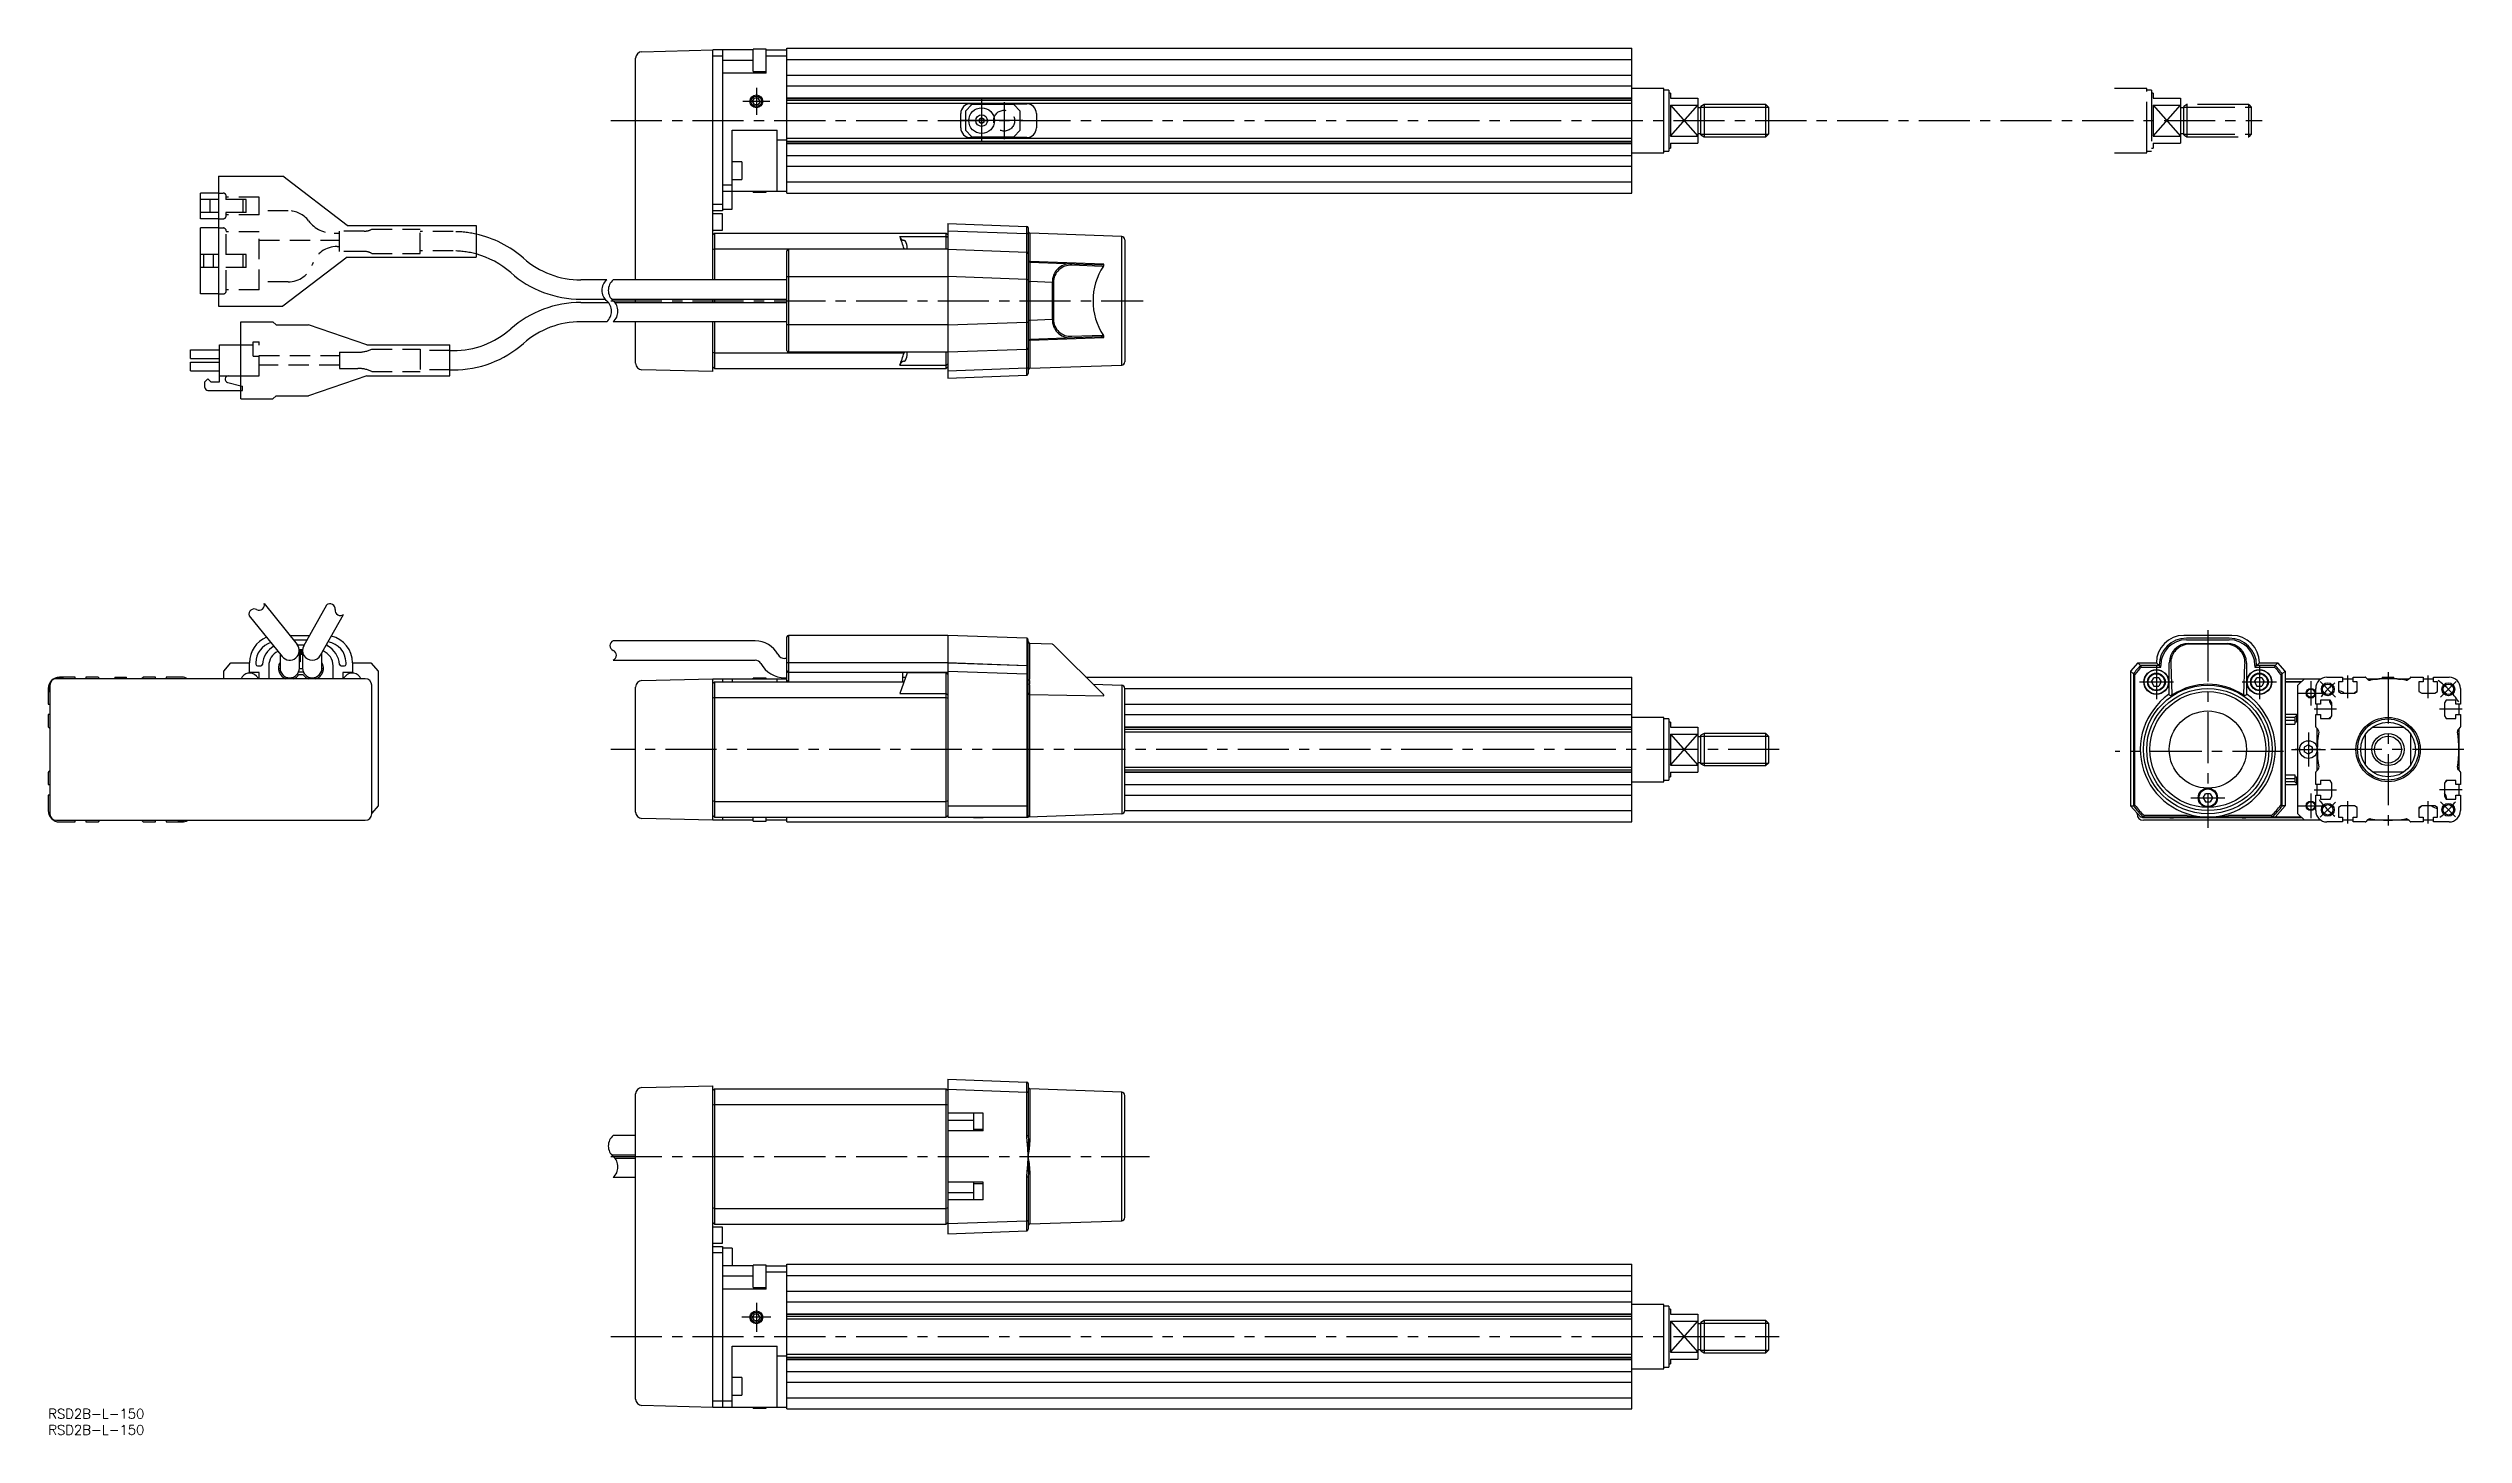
# Model space of a CAD drawing. Extents: x 0 to 750, y -8 to 423.
import ezdxf

# ---------------------------------------------------------------- set-up
doc = ezdxf.new("R2010")
doc.units = 0
doc.header["$LTSCALE"] = 0.5
for name, pattern in [('CENTER', [50.8, 31.75, -6.35, 6.35, -6.35]), ('DASHED', [19.05, 12.7, -6.35]), ('PHANTOM', [63.5, 31.75, -6.35, 6.35, -6.35, 6.35, -6.35])]:
    doc.linetypes.add(name, pattern=pattern)
for name, color, linetype in [('MSM_CENTER', 1, 'CENTER'), ('MSM_CONTINUOUS', 7, 'CONTINUOUS'), ('MSM_DASHED', 4, 'DASHED'), ('MSM_IMAGINARY', 6, 'PHANTOM'), ('MSM_NARROW', 5, 'CONTINUOUS'), ('MSM_PART_NUMBER', 7, 'CONTINUOUS')]:
    doc.layers.add(name, color=color, linetype=linetype)
doc.styles.get("Standard").update_dxf_attribs({"font": 'txt.shx', "height": 3, "bigfont": 'bigfont.shx'})

msp = doc.modelspace()

# ---------------------------------------------------------------- linework, layer by layer
at = {"layer": 'MSM_CENTER'}
for p, q in [((224.19, 406.5), (215.81, 406.5)), ((220, 410.69), (220, 402.31)), ((290, 407.04), (290, 393.96)), ((297, 406.29), (297, 394.71)), ((174.78, 400.5), (687.85, 400.5)), ((296.54, 400.5), (283.46, 400.5)), ((302.79, 400.5), (291.21, 400.5)), ((174.78, 344.5), (340.2, 344.5)), ((671, 242.07), (671, 180.7)), ((649.71, 226), (660.29, 226)), ((655, 231.29), (655, 220.71)), ((681.71, 226), (692.29, 226)), ((687, 231.29), (687, 220.71)), ((703, 226.29), (703, 218.71)), ((710.71, 221.29), (705.89, 226.11)), ((714.5, 221), (714.5, 228)), ((727, 229.01), (727, 180.7)), ((739.5, 221), (739.5, 228)), ((743.32, 221.32), (748.14, 226.14)), ((699.21, 222.5), (706.79, 222.5)), ((702.25, 210.29), (702.25, 199.71)), ((711, 217.5), (704, 217.5)), ((750, 217.5), (743, 217.5)), ((537.85, 205), (174.78, 205)), ((694.49, 204.38), (642.18, 204.38)), ((696.96, 205), (707.54, 205)), ((750.49, 205), (698.18, 205)), ((665.71, 190), (676.29, 190)), ((703, 191.29), (703, 183.71)), ((704, 192.5), (711, 192.5)), ((710.61, 188.61), (705.93, 183.93)), ((714.5, 182), (714.5, 189)), ((739.5, 182), (739.5, 189)), ((750, 192.5), (743, 192.5)), ((747.96, 184.04), (743.28, 188.72)), ((699.21, 187.5), (706.79, 187.5)), ((174.78, 78.5), (342.12, 78.5)), ((220, 33.04), (220, 23.96)), ((224.54, 28.5), (215.46, 28.5)), ((174.78, 22.5), (537.85, 22.5))]:
    msp.add_line(p, q, dxfattribs=at)
for start, end in [(128.49731, 141.77005), (34.14734, 54.05839), (215.95196, 231.25363), (307.38639, 322.17618)]:
    msp.add_arc((727, 205), 26.5, start, end, dxfattribs=at)
at = {"layer": 'MSM_CONTINUOUS'}
for p, q in [((184.45, 421.92), (206.5, 422.5)), ((206.5, 351), (206.5, 422.5)), ((219, 422.5), (206.5, 422.5)), ((209.5, 420.5), (206.5, 420.5)), ((209.5, 422.5), (209.5, 372.5)), ((223, 422.74), (219, 422.74)), ((219, 415.74), (219, 422.74)), ((223, 415.24), (223, 422.74)), ((223, 422.5), (229.5, 422.5)), ((229.5, 420.5), (223, 420.5)), ((229.5, 423), (492, 423)), ((229.5, 378), (229.5, 423)), ((492, 378), (492, 423)), ((182.5, 351), (182.5, 419.92)), ((219, 419.24), (209.5, 419.24)), ((223, 415.24), (209.5, 415.24)), ((219, 415.74), (223, 415.74)), ((229.5, 419.5), (492, 419.5)), ((229.5, 414.65), (492, 414.65)), ((218.85, 406.53), (219.45, 407.51)), ((219.4, 405.51), (218.85, 406.53)), ((219.4, 405.51), (220.55, 405.49)), ((220.6, 407.49), (219.45, 407.51)), ((221.15, 406.47), (220.55, 405.49)), ((221.15, 406.47), (220.6, 407.49)), ((229.5, 411.35), (492, 411.35)), ((229.5, 407.58), (492, 407.58)), ((229.5, 407.44), (492, 407.44)), ((229.5, 406.85), (492, 406.85)), ((229.5, 405.98), (492, 405.98)), ((287, 405.5), (285, 403.5)), ((286.5, 405.75), (304, 405.75)), ((300, 405.5), (287, 405.5)), ((302, 403.5), (300, 405.5)), ((502, 410.5), (492, 410.5)), ((502, 390.5), (502, 410.5)), ((503.5, 410), (502, 410)), ((503.5, 410), (503.5, 391)), ((504, 409), (503.5, 409)), ((504, 409), (504, 407.5)), ((504, 407.5), (512.5, 407.5)), ((504, 405.32), (512.5, 405.32)), ((504, 405.32), (504, 395.68)), ((512.5, 407.5), (512.5, 393.5)), ((514.5, 405.5), (513.5, 404.92)), ((533.69, 405.5), (514.5, 405.5)), ((514.5, 405.5), (514.5, 395.5)), ((533.69, 395.5), (533.69, 405.5)), ((533.69, 405.5), (534.5, 404.69)), ((283.5, 398.25), (283.5, 402.75)), ((285, 403.5), (285, 397.5)), ((290, 401.37), (289.25, 400.93)), ((289.25, 400.93), (289.25, 400.07)), ((289.25, 400.07), (290, 399.63)), ((290.75, 400.93), (290, 401.37)), ((290, 399.63), (290.75, 400.07)), ((290.75, 400.07), (290.75, 400.93)), ((302, 397.5), (302, 403.5)), ((307, 402.75), (307, 398.25)), ((513.5, 404.5), (512.5, 404.5)), ((513.5, 396.08), (513.5, 404.92)), ((534.5, 404.69), (534.5, 396.31)), ((212.5, 397.5), (226.5, 397.5)), ((212.5, 373), (212.5, 397.5)), ((226.5, 378.5), (226.5, 397.5)), ((226.5, 394.5), (229.5, 394.5)), ((229.5, 395.02), (492, 395.02)), ((229.5, 394.15), (492, 394.15)), ((229.5, 393.56), (492, 393.56)), ((229.5, 393.42), (492, 393.42)), ((285, 397.5), (287, 395.5)), ((304, 395.25), (286.5, 395.25)), ((287, 395.5), (300, 395.5)), ((300, 395.5), (302, 397.5)), ((492, 390.5), (502, 390.5)), ((502, 391), (503.5, 391)), ((503.5, 392), (504, 392)), ((504, 395.68), (512.5, 395.68)), ((504, 393.5), (512.5, 393.5)), ((504, 393.5), (504, 392)), ((512.5, 396.5), (513.5, 396.5)), ((513.5, 396.08), (514.5, 395.5)), ((514.5, 395.5), (533.69, 395.5)), ((534.5, 396.31), (533.69, 395.5)), ((52.9, 383.2), (72.9, 383.2)), ((52.9, 383.2), (52.9, 342.8)), ((92.9, 367.95), (72.9, 383.2)), ((215.5, 387.75), (212.5, 387.75)), ((215.5, 387.75), (215.5, 382.25)), ((229.5, 389.65), (492, 389.65)), ((229.5, 386.35), (492, 386.35)), ((52.9, 378), (47.3, 378)), ((47.3, 370), (47.3, 378)), ((52.9, 376), (47.3, 376)), ((50.3, 372), (50.3, 376)), ((209.5, 380.5), (212.5, 380.5)), ((229.5, 378.5), (209.5, 378.5)), ((212.5, 382.25), (215.5, 382.25)), ((219, 378.26), (219, 378.5)), ((219, 378.26), (223, 378.26)), ((223, 378.26), (223, 378.5)), ((229.5, 381.5), (492, 381.5)), ((229.5, 378), (492, 378)), ((52.9, 372), (47.3, 372)), ((52.9, 370), (47.3, 370)), ((92.9, 367.95), (132.9, 367.95)), ((132.9, 367.95), (132.9, 358.05)), ((206.5, 374.5), (209.5, 374.5)), ((209.5, 372.5), (206.5, 372.5)), ((209.5, 371.5), (206.5, 371.5)), ((209.5, 373), (212.5, 373)), ((209.5, 366.5), (209.5, 371.5)), ((279.5, 368.5), (279.5, 320.5)), ((279.5, 368.5), (304.02, 367.64)), ((52.9, 367.15), (47.3, 367.15)), ((47.3, 346.65), (47.3, 367.15)), ((206.5, 366.5), (209.5, 366.5)), ((206.5, 365), (207, 365.5)), ((206.5, 360.49), (207, 360.66)), ((207, 365.5), (207, 351)), ((207, 365.5), (279, 365.5)), ((207, 360.66), (265.88, 360.66)), ((279.5, 360.5), (230, 360.5)), ((230, 360.5), (230, 328.5)), ((264.56, 364.52), (279, 364.52)), ((265.88, 360.66), (265.88, 360.5)), ((279, 360.5), (279, 365.5)), ((279.5, 365), (279, 365.5)), ((279.5, 364.14), (279, 364.52)), ((279.5, 366.25), (304.03, 365.39)), ((279.5, 365), (279.5, 365)), ((279.5, 360.5), (304.02, 359.64)), ((304.02, 321.36), (304.02, 367.64)), ((304.5, 367.14), (304.5, 321.86)), ((304.98, 365.48), (304.98, 323.52)), ((333.53, 364.49), (304.98, 365.48)), ((333.53, 324.51), (333.53, 364.49)), ((334.5, 363.49), (334.5, 325.51)), ((52.9, 358.9), (47.3, 358.9)), ((52.9, 354.9), (47.3, 354.9)), ((48.3, 354.9), (48.3, 358.9)), ((51.3, 354.9), (51.3, 358.9)), ((92.9, 358.05), (72.9, 342.8)), ((92.9, 358.05), (132.9, 358.05)), ((229.5, 329), (229.5, 360)), ((327.96, 355.9), (304.98, 356.69)), ((304.98, 356.48), (327.12, 355.71)), ((327.46, 355.21), (318, 355.54)), ((327.82, 355.26), (327.46, 355.21)), ((52.9, 346.65), (47.3, 346.65)), ((173.5, 351), (165.5, 351)), ((229.5, 351), (175.5, 351)), ((279.5, 352), (229.5, 352)), ((304.02, 351.15), (279.5, 352.01)), ((304.02, 351.15), (304.5, 351.15)), ((304.5, 350.49), (304.98, 350.49)), ((311.97, 350.24), (304.98, 350.49)), ((311.97, 350.24), (312.3, 350.24)), ((311.97, 338.76), (311.97, 350.24)), ((312.3, 350.24), (312.3, 338.76)), ((52.9, 342.8), (72.9, 342.8)), ((59.8, 314), (59.8, 338)), ((59.8, 338), (69.8, 338)), ((70.8, 337), (69.8, 338)), ((165.5, 345), (173, 345)), ((165.5, 344), (174, 344)), ((173.5, 338), (165.5, 338)), ((175, 345), (229.5, 345)), ((229.5, 338), (175.5, 338)), ((176, 344), (229.5, 344)), ((182.5, 344), (182.5, 345)), ((182.5, 325.08), (182.5, 338)), ((206.5, 344), (206.5, 345)), ((206.5, 322.5), (206.5, 338)), ((207, 345), (207, 344)), ((207, 338), (207, 323.5)), ((279.5, 336.99), (304.02, 337.85)), ((304.02, 337.85), (304.5, 337.85)), ((304.5, 338.51), (304.98, 338.51)), ((304.98, 338.51), (311.97, 338.76)), ((311.97, 338.76), (312.3, 338.76)), ((53.17, 319.34), (53.17, 330.86)), ((53.17, 330.86), (59.8, 330.86)), ((70.8, 337), (80.8, 337)), ((98.95, 330.8), (80.8, 337)), ((98.95, 330.8), (124.8, 330.8)), ((124.8, 321.2), (124.8, 330.8)), ((279.5, 337), (229.5, 337)), ((327.12, 333.29), (304.98, 332.52)), ((304.98, 332.31), (327.96, 333.1)), ((318, 333.46), (327.46, 333.79)), ((327.46, 333.79), (327.82, 333.74)), ((44.17, 329.24), (53.17, 329.24)), ((44.17, 326.54), (44.17, 329.24)), ((44.17, 326.54), (53.17, 326.54)), ((44.17, 325.46), (53.17, 325.46)), ((44.17, 322.76), (44.17, 325.46)), ((44.17, 322.76), (53.17, 322.76)), ((124.8, 329), (125.81, 329)), ((124.8, 323), (125.81, 323)), ((206.5, 322.5), (184.45, 323.08)), ((206.5, 328.51), (207, 328.34)), ((207, 323.5), (206.5, 324)), ((207, 328.34), (265.88, 328.34)), ((207, 323.5), (279, 323.5)), ((279.5, 328.5), (230, 328.5)), ((264.56, 324.48), (279, 324.48)), ((265.88, 328.5), (265.88, 328.34)), ((279, 323.5), (279, 328.5)), ((279, 324.48), (279.5, 324.86)), ((279, 323.5), (279.5, 324)), ((304.02, 329.36), (279.5, 328.5)), ((279.5, 322.75), (304.03, 323.61)), ((304.98, 323.52), (333.53, 324.51)), ((49.57, 320.24), (48.67, 319.34)), ((48.67, 317.54), (48.67, 319.34)), ((49.57, 320.24), (50.47, 319.34)), ((49.57, 316.64), (59.8, 316.64)), ((50.47, 319.34), (53.17, 319.34)), ((53.17, 321.14), (59.8, 321.14)), ((55.73, 319.14), (59.8, 318.1)), ((98.95, 321.2), (80.8, 315)), ((98.95, 321.2), (124.8, 321.2)), ((279.5, 320.5), (304.02, 321.36)), ((59.8, 314), (69.8, 314)), ((70.8, 315), (69.8, 314)), ((70.8, 315), (80.8, 315)), ((67.07, 250.39), (77.33, 237.69)), ((79.38, 237.27), (86.49, 249.97)), ((62.4, 246.61), (72.67, 233.91)), ((75.06, 240.5), (81.19, 240.5)), ((84.62, 234.33), (91.73, 247.03)), ((279.5, 240.5), (230, 240.5)), ((230, 240.5), (230, 226)), ((279.5, 240.5), (279.5, 184)), ((304.02, 239.64), (279.5, 240.5)), ((678.5, 240.5), (663.5, 240.5)), ((72, 234.74), (72, 230.3)), ((80.35, 239), (76.27, 239)), ((77.47, 237.5), (79.51, 237.5)), ((79.01, 236), (77.99, 236)), ((78, 230.3), (78, 236)), ((78.25, 236), (78.25, 232.3)), ((78.75, 234.5), (78.25, 234.5)), ((78.75, 234.5), (78.75, 236)), ((79, 236), (79, 230.3)), ((85, 230.3), (85, 235.02)), ((219.63, 238.8), (175.5, 238.8)), ((175.5, 232.8), (219.63, 232.8)), ((229.5, 233.3), (228.87, 233.3)), ((229.5, 226), (229.5, 240)), ((304.02, 239.64), (304.02, 184)), ((304.5, 184.5), (304.5, 239.14)), ((304.98, 227.57), (304.98, 237.98)), ((311.97, 237.74), (304.98, 237.98)), ((327.82, 222.08), (312.3, 237.59)), ((677.65, 239.64), (664.36, 239.64)), ((664.36, 239.14), (677.65, 239.14)), ((665.02, 237.98), (676.99, 237.98)), ((676.68, 237.74), (665.32, 237.74)), ((98.5, 227), (2.5, 227)), ((8.35, 227.5), (3.5, 227.5)), ((8.35, 227), (8.35, 227.5)), ((11.65, 227.5), (11.65, 227)), ((15.42, 227.5), (11.65, 227.5)), ((16, 227), (15.56, 227.44)), ((20.7, 227.1), (19.83, 227)), ((20.7, 227.5), (20.7, 227.1)), ((20.7, 227.5), (24.3, 227.5)), ((20.7, 227.1), (24.3, 227.1)), ((24.3, 227.1), (24.3, 227.5)), ((25.17, 227), (24.3, 227.1)), ((29.44, 227.44), (29, 227)), ((33.35, 227.5), (29.58, 227.5)), ((33.35, 227), (33.35, 227.5)), ((36.65, 227.5), (36.65, 227)), ((41.5, 227.5), (36.65, 227.5)), ((54.5, 229.37), (56.75, 232)), ((54.5, 227), (54.5, 229.37)), ((56.75, 232), (62.5, 232)), ((62.5, 229), (62.5, 232)), ((65.5, 229), (62.5, 229)), ((64.5, 232), (64.5, 231.5)), ((65, 231), (66.02, 231)), ((65.5, 227), (65.5, 229)), ((68.5, 231), (68.5, 227)), ((71.5, 230.2), (72, 230.2)), ((71.68, 229.2), (72.21, 229.2)), ((77.79, 229.2), (79.21, 229.2)), ((77.87, 228.3), (79.13, 228.3)), ((78.25, 232.3), (78, 232.3)), ((78, 230.2), (79, 230.2)), ((84.79, 229.2), (85.32, 229.2)), ((85, 230.2), (85.5, 230.2)), ((88.5, 227), (88.5, 231)), ((90.98, 231), (92, 231)), ((91.5, 229), (91.5, 227)), ((94.5, 229), (91.5, 229)), ((92.5, 231.5), (92.5, 232)), ((94.5, 232), (94.5, 229)), ((94.5, 232), (100.25, 232)), ((100.25, 232), (102.5, 229.37)), ((102.5, 229.37), (102.5, 187.5)), ((184.45, 226.42), (206.5, 227)), ((206.5, 227), (229.5, 227)), ((206.5, 183), (206.5, 227)), ((206.5, 225.5), (207, 226)), ((207, 226), (207, 184)), ((207, 226), (265.88, 226)), ((209.5, 227), (209.5, 226)), ((212.5, 227), (212.5, 226)), ((223, 227.24), (219, 227.24)), ((219, 227), (219, 227.24)), ((223, 227), (223, 227.24)), ((226.5, 226), (226.5, 227)), ((228.87, 227.3), (229.5, 227.3)), ((279.5, 232), (229.5, 232)), ((279.5, 229), (230, 229)), ((266.9, 228.8), (264.56, 222.37)), ((265.5, 226), (265.5, 229)), ((265.5, 227.5), (266.43, 227.5)), ((279, 228.8), (266.9, 228.8)), ((277.6, 229), (277.6, 228.8)), ((279.5, 228.3), (279, 228.8)), ((279, 184), (279, 228.8)), ((279.5, 232.01), (304.02, 231.15)), ((279.5, 232), (304.02, 231.14)), ((279.5, 229.37), (304.03, 228.51)), ((304.02, 231.15), (304.5, 231.15)), ((322.4, 227.5), (492, 227.5)), ((324.6, 225.3), (333.53, 224.99)), ((492, 182.5), (492, 227.5)), ((649.25, 232), (647, 229.37)), ((647, 229.37), (647, 187.5)), ((647, 229.37), (647.86, 228.51)), ((647.86, 228.51), (647.86, 187.5)), ((647.86, 228.51), (648.36, 228.35)), ((648.36, 187.67), (648.36, 228.35)), ((649.25, 232), (655, 232)), ((649.25, 232), (650.1, 231.14)), ((655.86, 231.14), (650.1, 231.14)), ((650.1, 231.14), (650.32, 230.64)), ((650.32, 230.64), (656.36, 230.64)), ((653.52, 226), (654.26, 227.28)), ((653.52, 226), (654.26, 224.72)), ((655.74, 227.28), (654.26, 227.28)), ((655, 232), (656.36, 230.64)), ((655.74, 227.28), (656.48, 226)), ((656.48, 226), (655.74, 224.72)), ((656.36, 230.64), (656.36, 231.14)), ((659.02, 222.48), (659.02, 231.98)), ((659.46, 231.66), (659.79, 222.08)), ((682.21, 222.08), (682.54, 231.66)), ((682.98, 231.99), (682.98, 222.48)), ((685.52, 226), (686.26, 227.28)), ((685.52, 226), (686.26, 224.72)), ((685.64, 230.64), (687, 232)), ((685.64, 231.15), (685.64, 230.64)), ((685.64, 230.64), (691.68, 230.64)), ((686.14, 231.14), (686.14, 231.15)), ((691.9, 231.14), (686.14, 231.14)), ((687.74, 227.28), (686.26, 227.28)), ((687, 232), (692.75, 232)), ((687.74, 227.28), (688.48, 226)), ((688.48, 226), (687.74, 224.72)), ((691.89, 231.14), (691.68, 230.64)), ((692.75, 232), (691.9, 231.14)), ((695, 229.37), (692.75, 232)), ((693.64, 228.35), (694.14, 228.51)), ((693.64, 228.35), (693.64, 187.67)), ((695, 229.37), (694.14, 228.51)), ((694.14, 187.5), (694.14, 228.51)), ((695, 229.37), (695, 187.5)), ((695, 227), (706.2, 227)), ((700.1, 226.1), (695, 226.1)), ((698.96, 226.08), (695, 226.08)), ((695, 226), (700, 226)), ((699, 226.04), (698.96, 226.08)), ((698.96, 226), (698.96, 226.08)), ((701, 227), (699, 225)), ((699, 226.04), (700.04, 226.04)), ((699, 226), (699, 226.04)), ((708, 227.5), (712.85, 227.5)), ((712.85, 226), (711.6, 226)), ((711.6, 226), (711.6, 223)), ((712.85, 227.5), (712.85, 226)), ((712.85, 227), (716.15, 227)), ((716.15, 226), (716.15, 227.5)), ((716.15, 227.5), (719.92, 227.5)), ((717.4, 226), (716.15, 226)), ((717.4, 223), (717.4, 226)), ((720.06, 227.44), (720.65, 226.85)), ((720.5, 227), (724.33, 227)), ((721, 227), (720.76, 226.76)), ((725.2, 227.1), (723, 226.85)), ((723, 226.85), (723.01, 226.77)), ((723, 226.85), (723.72, 226.85)), ((725.2, 227.5), (725.2, 227.1)), ((725.2, 227.5), (728.8, 227.5)), ((725.2, 227.1), (728.8, 227.1)), ((728.8, 227.1), (728.8, 227.5)), ((731, 226.85), (728.8, 227.1)), ((729.67, 227), (733.5, 227)), ((730.28, 226.85), (731, 226.85)), ((730.99, 226.77), (731, 226.85)), ((733.35, 226.85), (733.94, 227.44)), ((734.08, 227.5), (737.85, 227.5)), ((737.85, 226), (736.6, 226)), ((736.6, 226), (736.6, 223)), ((737.85, 227.5), (737.85, 226)), ((737.85, 227), (741.15, 227)), ((741.15, 226), (741.15, 227.5)), ((741.15, 227.5), (746, 227.5)), ((742.4, 226), (741.15, 226)), ((742.4, 223), (742.4, 226)), ((0, 224), (0, 219.15)), ((0, 219.15), (0.5, 219.15)), ((0.5, 225), (0.5, 185)), ((100.5, 185), (100.5, 225)), ((182.5, 185.58), (182.5, 224.42)), ((207, 221.16), (206.5, 220.99)), ((207, 221.16), (279, 221.16)), ((264.56, 222.37), (279, 222.37)), ((279, 222.37), (279.5, 222.04)), ((279, 221.16), (279.5, 220.99)), ((304.98, 184.49), (304.98, 224.43)), ((304.98, 222.08), (327.96, 221.65)), ((333.53, 224.99), (333.53, 185.01)), ((334.5, 224), (492, 224)), ((334.5, 186.01), (334.5, 223.99)), ((334.5, 219.15), (492, 219.15)), ((654.26, 224.72), (655.74, 224.72)), ((658.81, 222.08), (659.6, 221.65)), ((683.19, 222.08), (682.4, 221.65)), ((686.26, 224.72), (687.74, 224.72)), ((699, 185), (699, 225)), ((704.5, 219.15), (704.5, 224)), ((706, 219.15), (704.5, 219.15)), ((705, 215.85), (705, 219.15)), ((709, 220.4), (706, 220.4)), ((706, 220.4), (706, 219.15)), ((709.5, 219.53), (709, 220.4)), ((709.5, 215.47), (709.5, 219.53)), ((711.6, 223), (712.47, 222.5)), ((712.47, 222.5), (716.53, 222.5)), ((717.4, 223.4), (716.5, 222.5)), ((716.53, 222.5), (717.4, 223)), ((736.6, 223), (737.47, 222.5)), ((737.47, 222.5), (741.53, 222.5)), ((741.53, 222.5), (742.4, 223)), ((745, 220.4), (744.5, 219.53)), ((744.5, 219.53), (744.5, 215.47)), ((748, 220.4), (745, 220.4)), ((748, 219.15), (748, 220.4)), ((749.5, 219.15), (748, 219.15)), ((749, 219.15), (749, 215.85)), ((749.5, 224), (749.5, 219.15)), ((0.5, 215.85), (0, 215.85)), ((0, 215.85), (0, 212.08)), ((0.06, 211.94), (0.5, 211.5)), ((334.5, 215.85), (492, 215.85)), ((334.5, 212.08), (492, 212.08)), ((334.5, 211.94), (492, 211.94)), ((334.5, 211.35), (492, 211.35)), ((334.5, 210.48), (492, 210.48)), ((502, 215), (492, 215)), ((502, 195), (502, 215)), ((503.5, 214.5), (502, 214.5)), ((503.5, 214.5), (503.5, 195.5)), ((504, 213.5), (503.5, 213.5)), ((504, 213.5), (504, 212)), ((504, 212), (512.5, 212)), ((512.5, 212), (512.5, 198)), ((695, 216), (698.5, 216)), ((695, 215.05), (698, 215.05)), ((698, 214.05), (695, 214.05)), ((695, 212.85), (698, 212.85)), ((698, 215.05), (698.5, 215.55)), ((698, 215.05), (698, 212.85)), ((698.5, 213.5), (698, 213.5)), ((698.5, 216), (698.5, 213.5)), ((704.5, 212.08), (704.5, 215.85)), ((704.5, 215.85), (706, 215.85)), ((705.15, 211.35), (704.56, 211.94)), ((705, 198.5), (705, 211.5)), ((705.24, 211.24), (705, 211)), ((706, 215.85), (706, 214.6)), ((706, 214.6), (709, 214.6)), ((709.5, 215.5), (708.6, 214.6)), ((709, 214.6), (709.5, 215.47)), ((722.18, 212), (731.82, 212)), ((744.5, 215.47), (745, 214.6)), ((745, 214.6), (748, 214.6)), ((748, 214.6), (748, 215.85)), ((748, 215.85), (749.5, 215.85)), ((749.44, 211.94), (748.85, 211.35)), ((749, 211.5), (749, 198.5)), ((749.5, 215.85), (749.5, 212.08)), ((504, 209.82), (512.5, 209.82)), ((504, 209.82), (504, 200.18)), ((513.5, 209), (512.5, 209)), ((514.5, 210), (513.5, 209.42)), ((513.5, 200.58), (513.5, 209.42)), ((514.5, 210), (514.5, 200)), ((533.69, 210), (514.5, 210)), ((533.69, 200), (533.69, 210)), ((533.69, 210), (534.5, 209.19)), ((534.5, 209.19), (534.5, 200.81)), ((702.25, 206.48), (700.97, 205.74)), ((700.97, 205.74), (700.97, 204.26)), ((702.25, 203.52), (700.97, 204.26)), ((702.25, 206.48), (703.53, 205.74)), ((703.53, 204.26), (702.25, 203.52)), ((703.53, 204.26), (703.53, 205.74)), ((720, 200.18), (720, 209.82)), ((734, 209.82), (734, 200.18)), ((0, 197.92), (0, 194.15)), ((0.5, 198.5), (0.06, 198.06)), ((334.5, 199.52), (492, 199.52)), ((334.5, 198.65), (492, 198.65)), ((334.5, 198.06), (492, 198.06)), ((334.5, 197.92), (492, 197.92)), ((502, 195.5), (503.5, 195.5)), ((503.5, 196.5), (504, 196.5)), ((504, 200.18), (512.5, 200.18)), ((504, 198), (512.5, 198)), ((504, 198), (504, 196.5)), ((512.5, 201), (513.5, 201)), ((513.5, 200.58), (514.5, 200)), ((514.5, 200), (533.69, 200)), ((534.5, 200.81), (533.69, 200)), ((695, 197.15), (698, 197.15)), ((695, 195.95), (698, 195.95)), ((698, 197.15), (698, 194.95)), ((698, 196.5), (698.5, 196.5)), ((698.5, 196.5), (698.5, 194)), ((704.5, 194.15), (704.5, 197.92)), ((704.56, 198.06), (705.15, 198.65)), ((709, 195.4), (706, 195.4)), ((706, 195.4), (706, 194.15)), ((709.5, 194.53), (709, 195.4)), ((731.82, 198), (722.18, 198)), ((745, 195.4), (744.5, 194.53)), ((744.5, 194.5), (745.4, 195.4)), ((748, 195.4), (745, 195.4)), ((748, 194.15), (748, 195.4)), ((748.76, 198.76), (749, 199)), ((748.85, 198.65), (749.44, 198.06)), ((749.5, 197.92), (749.5, 194.15)), ((0, 194.15), (0.5, 194.15)), ((0.5, 190.85), (0, 190.85)), ((0, 190.85), (0, 186)), ((207, 188.84), (206.5, 189.01)), ((207, 188.84), (279, 188.84)), ((279.5, 189.01), (279, 188.84)), ((334.5, 194.15), (492, 194.15)), ((334.5, 190.85), (492, 190.85)), ((492, 195), (502, 195)), ((647.86, 187.5), (648.36, 187.67)), ((669.52, 190), (670.26, 191.28)), ((669.52, 190), (670.26, 188.72)), ((671.74, 191.28), (670.26, 191.28)), ((670.26, 188.72), (671.74, 188.72)), ((671.74, 191.28), (672.48, 190)), ((672.48, 190), (671.74, 188.72)), ((693.64, 187.67), (694.14, 187.5)), ((698, 194.95), (695, 194.95)), ((698.5, 194), (695, 194)), ((698, 194.95), (698.5, 194.45)), ((706, 194.15), (704.5, 194.15)), ((704.5, 186), (704.5, 190.85)), ((704.5, 190.85), (706, 190.85)), ((705, 190.85), (705, 194.15)), ((706, 190.85), (706, 189.6)), ((706, 189.6), (709, 189.6)), ((709, 189.6), (709.5, 190.47)), ((709.5, 190.47), (709.5, 194.53)), ((744.5, 194.53), (744.5, 190.47)), ((744.5, 190.47), (745, 189.6)), ((745, 189.6), (748, 189.6)), ((749.5, 194.15), (748, 194.15)), ((748, 189.6), (748, 190.85)), ((748, 190.85), (749.5, 190.85)), ((749, 194.15), (749, 190.85)), ((749.5, 190.85), (749.5, 186)), ((2.5, 183), (98.5, 183)), ((3.5, 182.5), (8.35, 182.5)), ((8.35, 182.5), (8.35, 183)), ((11.65, 183), (11.65, 182.5)), ((11.65, 182.5), (15.42, 182.5)), ((15.56, 182.56), (16, 183)), ((29, 183), (29.44, 182.56)), ((29.58, 182.5), (33.35, 182.5)), ((33.35, 182.5), (33.35, 183)), ((36.65, 183), (36.65, 182.5)), ((36.65, 182.5), (41.5, 182.5)), ((102.5, 187.5), (100.5, 185.26)), ((206.5, 183), (184.45, 183.58)), ((207, 184), (206.5, 184.5)), ((219, 183), (206.5, 183)), ((207, 184), (279, 184)), ((209.5, 184), (209.5, 183)), ((219, 182.76), (219, 184)), ((219, 182.76), (223, 182.76)), ((223, 182.76), (223, 184)), ((229.5, 183), (223, 183)), ((229.5, 182.5), (229.5, 184)), ((229.5, 182.5), (492, 182.5)), ((279.5, 184.5), (279, 184)), ((279.5, 187.5), (304.02, 187.5)), ((279.5, 184), (304.5, 184)), ((287.5, 183.75), (287.5, 184)), ((290.5, 183.75), (287.5, 183.75)), ((290.5, 183.75), (290.5, 184)), ((333.53, 185.01), (304.5, 184)), ((334.5, 186), (492, 186)), ((647, 187.5), (650.13, 184)), ((647, 187.5), (647.86, 187.5)), ((649, 185), (649, 185.26)), ((700, 184), (650.13, 184)), ((650.9, 183.9), (658.85, 183.9)), ((650.92, 183.92), (658.79, 183.92)), ((651.18, 184.5), (650.98, 184)), ((706.2, 183), (651, 183)), ((664.58, 184.5), (651.18, 184.5)), ((660.65, 183.9), (681.35, 183.9)), ((660.71, 183.92), (681.29, 183.92)), ((690.82, 184.5), (677.42, 184.5)), ((683.15, 183.9), (700.1, 183.9)), ((683.21, 183.92), (698.96, 183.92)), ((690.82, 184.5), (691.02, 184)), ((691.87, 184), (695, 187.5)), ((695, 187.5), (694.14, 187.5)), ((698.96, 183.92), (698.96, 184)), ((698.96, 183.92), (699, 183.96)), ((699, 185), (701, 183)), ((699, 184), (699, 183.96)), ((699, 183.96), (700.04, 183.96)), ((712.85, 182.5), (708, 182.5)), ((712.47, 187.5), (711.6, 187)), ((711.6, 187), (711.6, 184)), ((711.6, 184), (712.85, 184)), ((716.53, 187.5), (712.47, 187.5)), ((712.85, 184), (712.85, 182.5)), ((716.15, 183), (712.85, 183)), ((716.15, 182.5), (716.15, 184)), ((716.15, 184), (717.4, 184)), ((719.92, 182.5), (716.15, 182.5)), ((717.4, 187), (716.53, 187.5)), ((717.4, 184), (717.4, 187)), ((720.65, 183.15), (720.06, 182.56)), ((733.5, 183), (720.5, 183)), ((733, 183), (733.24, 183.24)), ((733.94, 182.56), (733.35, 183.15)), ((737.85, 182.5), (734.08, 182.5)), ((737.47, 187.5), (736.6, 187)), ((736.6, 186.6), (737.5, 187.5)), ((736.6, 187), (736.6, 184)), ((736.6, 184), (737.85, 184)), ((741.53, 187.5), (737.47, 187.5)), ((737.85, 184), (737.85, 182.5)), ((741.15, 183), (737.85, 183)), ((741.15, 182.5), (741.15, 184)), ((741.15, 184), (742.4, 184)), ((746, 182.5), (741.15, 182.5)), ((742.4, 187), (741.53, 187.5)), ((742.4, 184), (742.4, 187)), ((182.5, 3.08), (182.5, 97.92)), ((184.45, 99.92), (206.5, 100.5)), ((206.5, 0.5), (206.5, 100.5)), ((207, 99.5), (206.5, 99)), ((207, 99.5), (207, 57.5)), ((207, 99.5), (279, 99.5)), ((279, 57.5), (279, 99.5)), ((279.5, 99), (279, 99.5)), ((279.5, 102.5), (279.5, 54.5)), ((279.5, 102.5), (304.02, 101.64)), ((279.5, 99.37), (304.02, 98.52)), ((304, 84.92), (304, 101.64)), ((304.01, 101.64), (304.02, 101.64)), ((304.5, 101.14), (304.5, 84.92)), ((304.98, 99.48), (304.98, 82.92)), ((333.53, 98.49), (304.98, 99.48)), ((333.53, 58.51), (333.53, 98.49)), ((207, 94.66), (206.5, 94.49)), ((207, 94.66), (279, 94.66)), ((279.5, 94.49), (279, 94.66)), ((290.5, 92), (279.5, 92)), ((287.5, 92), (287.5, 86.49)), ((290.5, 86.5), (290.5, 92)), ((334.5, 59.51), (334.5, 97.49)), ((182.5, 85), (175.5, 85)), ((279.5, 89.75), (287.5, 89.75)), ((290.5, 86.5), (279.5, 86.5)), ((287.5, 87), (290.5, 87)), ((304.5, 84.92), (304, 84.92)), ((304.14, 82.92), (304, 84.92)), ((304.14, 82.92), (304.57, 82.98)), ((175, 79), (182.5, 79)), ((176, 78), (182.5, 78)), ((304.49, 78.45), (304.49, 78.55)), ((304.49, 78.55), (304.51, 78.55)), ((304.49, 78.45), (304.51, 78.45)), ((304.51, 78.55), (304.51, 78.45)), ((182.5, 72), (175.5, 72)), ((290.5, 70.5), (279.5, 70.5)), ((287.5, 70.5), (287.5, 65)), ((290.5, 70), (287.5, 70)), ((290.5, 65), (290.5, 70.5)), ((304, 72.08), (304.14, 74.08)), ((304.5, 72.08), (304, 72.08)), ((304, 55.36), (304, 72.08)), ((304.14, 74.08), (304.57, 74.02)), ((304.5, 72.08), (304.5, 55.86)), ((304.98, 74.08), (304.98, 57.52)), ((207, 62.34), (206.5, 62.51)), ((207, 62.34), (279, 62.34)), ((279.5, 62.51), (279, 62.34)), ((279.5, 67.25), (287.5, 67.25)), ((290.5, 65), (279.5, 65)), ((206.5, 58), (207, 57.5)), ((209.5, 56.5), (206.5, 56.5)), ((207, 57.5), (279, 57.5)), ((209.5, 51.5), (209.5, 56.5)), ((279.5, 58), (279, 57.5)), ((279.5, 57.63), (304.02, 58.48)), ((279.5, 54.5), (304.02, 55.36)), ((304.98, 57.52), (333.53, 58.51)), ((206.5, 51.5), (209.5, 51.5)), ((206.5, 50.5), (209.5, 50.5)), ((209.5, 48.5), (206.5, 48.5)), ((209.5, 50.5), (209.5, 0.5)), ((212.5, 50), (209.5, 50)), ((212.5, 50), (212.5, 44.5)), ((219, 44.5), (209.5, 44.5)), ((219, 41.24), (209.5, 41.24)), ((223, 44.74), (219, 44.74)), ((219, 37.74), (219, 44.74)), ((219, 37.74), (223, 37.74)), ((223, 37.24), (223, 44.74)), ((223, 44.5), (229.5, 44.5)), ((229.5, 42.5), (223, 42.5)), ((229.5, 45), (492, 45)), ((229.5, 0), (229.5, 45)), ((229.5, 41.5), (492, 41.5)), ((492, 0), (492, 45)), ((223, 37.24), (209.5, 37.24)), ((229.5, 36.65), (492, 36.65)), ((229.5, 33.35), (492, 33.35)), ((502, 32.5), (492, 32.5)), ((502, 12.5), (502, 32.5)), ((503.5, 32), (502, 32)), ((503.5, 32), (503.5, 13)), ((504, 31), (503.5, 31)), ((504, 31), (504, 29.5)), ((218.85, 28.53), (219.45, 29.51)), ((219.4, 27.51), (218.85, 28.53)), ((219.4, 27.51), (220.55, 27.49)), ((220.6, 29.49), (219.45, 29.51)), ((221.15, 28.47), (220.55, 27.49)), ((221.15, 28.47), (220.6, 29.49)), ((229.5, 29.58), (492, 29.58)), ((229.5, 29.44), (492, 29.44)), ((229.5, 28.85), (492, 28.85)), ((229.5, 27.98), (492, 27.98)), ((504, 29.5), (512.5, 29.5)), ((504, 27.32), (512.5, 27.32)), ((504, 27.32), (504, 17.68)), ((512.5, 29.5), (512.5, 15.5)), ((513.5, 26.5), (512.5, 26.5)), ((514.5, 27.5), (513.5, 26.92)), ((513.5, 18.08), (513.5, 26.92)), ((514.5, 27.5), (514.5, 17.5)), ((533.69, 27.5), (514.5, 27.5)), ((533.69, 17.5), (533.69, 27.5)), ((533.69, 27.5), (534.5, 26.69)), ((534.5, 26.69), (534.5, 18.31)), ((212.5, 19.5), (226.5, 19.5)), ((212.5, 0.5), (212.5, 19.5)), ((226.5, 0.5), (226.5, 19.5)), ((226.5, 16.5), (229.5, 16.5)), ((229.5, 17.02), (492, 17.02)), ((229.5, 16.15), (492, 16.15)), ((229.5, 15.56), (492, 15.56)), ((229.5, 15.42), (492, 15.42)), ((504, 17.68), (512.5, 17.68)), ((504, 15.5), (512.5, 15.5)), ((504, 15.5), (504, 14)), ((512.5, 18.5), (513.5, 18.5)), ((513.5, 18.08), (514.5, 17.5)), ((514.5, 17.5), (533.69, 17.5)), ((534.5, 18.31), (533.69, 17.5)), ((215.5, 9.75), (212.5, 9.75)), ((215.5, 9.75), (215.5, 4.25)), ((229.5, 11.65), (492, 11.65)), ((229.5, 8.35), (492, 8.35)), ((492, 12.5), (502, 12.5)), ((502, 13), (503.5, 13)), ((503.5, 14), (504, 14)), ((206.5, 0.5), (184.45, 1.08)), ((206.5, 2.5), (212.5, 2.5)), ((229.5, 0.5), (206.5, 0.5)), ((212.5, 4.25), (215.5, 4.25)), ((219, 0.26), (219, 0.5)), ((219, 0.26), (223, 0.26)), ((223, 0.26), (223, 0.5)), ((229.5, 3.5), (492, 3.5)), ((229.5, 0), (492, 0))]:
    msp.add_line(p, q, dxfattribs=at)
for centre, radius in [((220, 406.5), 1.62), ((290, 400.5), 4), ((290, 400.5), 1.8), ((290, 400.5), 0.75), ((655, 226), 3.85), ((655, 226), 3.75), ((655, 226), 2.75), ((655, 226), 2.55), ((687, 226), 3.85), ((687, 226), 3.75), ((687, 226), 2.75), ((687, 226), 2.55), ((708.26, 223.74), 1.62), ((745.74, 223.74), 1.62), ((671, 205), 19.99), ((671, 205), 18.99), ((671, 205), 18), ((703, 222.5), 1.23), ((671, 205), 12), ((727, 205), 10), ((727, 205), 9.5), ((727, 205), 8.5), ((702.25, 205), 2.75), ((727, 205), 5), ((671, 190), 3), ((671, 190), 2.75), ((703, 187.5), 1.23), ((708.26, 186.26), 1.62), ((745.74, 186.26), 1.62), ((220, 28.5), 1.62)]:
    msp.add_circle(centre, radius, dxfattribs=at)
for centre, radius, start, end in [((184.5, 419.92), 2, 91.5, 180), ((286.5, 402.75), 3, 90, 180), ((304, 402.75), 3, 0, 90), ((286.5, 398.25), 3, 180, 270), ((304, 398.25), 3, 270, 0), ((125.81, 333), 33, 48.59038, 77.60702), ((230, 360), 0.5, 90, 180), ((234.03, 351.88), 33.04, 15.40885, 22.47592), ((267.2, 365.51), 2.82, 200.73072, 223.60346), ((265.77, 364.13), 0.832, 222.09477, 274.3285), ((265.87, 362.82), 0.481, 39.35114, 93.78461), ((264.91, 361.95), 1.77, 18.8255, 41.38717), ((260.94, 360.61), 5.96, 358.95036, 18.74327), ((304, 367.14), 0.5, 0, 88), ((304, 364.24), 1.16, 76.98661, 88.43331), ((304.16, 364.91), 0.464, 49.50835, 78.06598), ((304.38, 365.18), 0.12, 2.78241, 47.50198), ((305, 365.98), 0.5, 180, 268), ((333.5, 363.49), 1, 0, 88), ((125.81, 333), 27, 48.59038, 74.79294), ((165.5, 378), 33, 228.59038, 270), ((165.5, 378), 27, 228.59038, 270), ((304, 359.14), 0.5, 0, 88), ((305, 356.98), 0.5, 180, 268), ((304.73, 357), 0.228, 183.89137, 239.19048), ((304.98, 357.36), 0.664, 236.48055, 270.48542), ((317.59, 350.42), 5.62, 89.22517, 181.79089), ((317.67, 350.18), 5.37, 86.50059, 179.35471), ((344.19, 344.5), 19.59, 146.68223, 213.31777), ((327.23, 357.21), 1.5, 265.99759, 299.24488), ((327.07, 355.77), 0.904, 325.77908, 8.1846), ((165.5, 311), 33, 90, 131.40962), ((165.5, 311), 27, 90, 131.40962), ((317.59, 338.58), 5.62, 178.20911, 270.77483), ((317.67, 338.82), 5.37, 180.64529, 273.49941), ((125.81, 356), 27, 270, 311.40962), ((125.81, 356), 33, 270, 311.40962), ((305, 332.02), 0.5, 92, 180), ((304.73, 332), 0.228, 120.80952, 176.10863), ((304.98, 331.64), 0.664, 89.51458, 123.51945), ((327.23, 331.79), 1.5, 60.75512, 94.00241), ((327.07, 333.23), 0.904, 351.8154, 34.22092), ((184.5, 325.08), 2, 180, 268.5), ((230, 329), 0.5, 180, 270), ((234.03, 337.12), 33.04, 337.52408, 344.59115), ((267.2, 323.49), 2.82, 136.39654, 159.26928), ((265.77, 324.87), 0.832, 85.6715, 137.90523), ((265.87, 326.18), 0.481, 266.21539, 320.64886), ((264.91, 327.05), 1.77, 318.61283, 341.1745), ((260.94, 328.39), 5.96, 341.25673, 1.04964), ((304, 329.86), 0.5, 272, 0), ((304, 324.76), 1.16, 271.59364, 283.01339), ((304.16, 324.09), 0.464, 281.93402, 310.49165), ((304.38, 323.82), 0.12, 312.49802, 357.21759), ((305, 323.02), 0.5, 92, 180), ((333.5, 325.51), 1, 272, 0), ((49.57, 317.54), 0.9, 180.00004, 270.00002), ((55.98, 320.13), 1.01, 90, 255.61858), ((304, 321.86), 0.5, 271.99999, 0), ((86, 232), 8.5, 0, 76.78772), ((230, 240), 0.5, 90, 180), ((663.5, 232), 8.5, 90, 180), ((678.5, 232), 8.5, 0, 90), ((71, 232), 8.5, 111.84547, 180), ((71, 232), 6.5, 106.33125, 180), ((73.5, 231), 7, 119.21019, 176.17745), ((73.5, 231), 5, 115.25081, 180), ((75, 235.8), 3, 218.94729, 38.94727), ((82, 235.8), 3, 150.76306, 330.76306), ((83.5, 231), 5, 0, 68.27123), ((87, 237.63), 0.5, 171.49079, 242.18186), ((83.5, 231), 7, 3.82255, 62.18186), ((86, 232), 6.5, 0, 81.92406), ((219.63, 230.8), 8, 28.43689, 90), ((219.63, 230.8), 2, 28.43689, 90), ((228.87, 235.8), 2.5, 208.43689, 270), ((304, 239.14), 0.5, 0, 88), ((305, 238.48), 0.5, 180, 268), ((311.95, 237.24), 0.5, 44.99999, 88), ((664.36, 231.14), 8.5, 90, 180), ((664.36, 231.14), 8, 90, 180), ((665.02, 231.98), 6, 90, 180), ((665.32, 231.87), 5.87, 90, 182.00003), ((676.68, 231.87), 5.87, 357.99999, 90), ((676.98, 231.98), 6, 360, 90), ((677.64, 231.14), 8.5, 0, 90), ((677.64, 231.14), 8, 0, 90), ((3.5, 224), 3.5, 90, 180), ((2.5, 225), 2, 90, 180), ((3.76, 223.74), 3.5, 68.73387, 111.26682), ((15.42, 227.3), 0.2, 45, 90), ((29.58, 227.3), 0.2, 90, 135), ((41.5, 224), 3.5, 58.99728, 90), ((62.5, 226), 2.8, 39.86834, 159.07517), ((65, 231.5), 0.5, 180, 270), ((68.49, 231), 5, 219.86834, 233.1301), ((66.02, 231.5), 0.5, 270, 356.17745), ((75, 230.3), 3.5, 148.99728, 250.53705), ((75, 230.3), 3, 180, 0), ((75, 230.3), 3.5, 289.46295, 325.15009), ((82, 230.3), 3, 180, 0), ((82, 230.3), 3.5, 214.84991, 250.53705), ((82, 230.3), 3.5, 289.46295, 31.0027), ((90.98, 231.5), 0.5, 183.82255, 270), ((88.51, 231), 5, 306.8699, 320.13166), ((92, 231.5), 0.5, 270, 0), ((94.5, 226), 2.8, 20.92483, 140.13166), ((98.5, 225), 2, 0, 90), ((184.5, 224.42), 2, 91.5, 180), ((228.87, 235.8), 8.5, 208.43689, 270), ((230, 229.5), 0.5, 180, 270), ((230, 226.5), 0.5, 180, 270), ((304, 230.64), 0.5, 0, 88), ((303.99, 227.01), 1.5, 80.25565, 88.59158), ((304.16, 227.92), 0.575, 59.20836, 80.96986), ((304.4, 228.33), 0.0983, 7.28365, 60.49699), ((309.34, 225.93), 4.48, 173.17592, 186.82408), ((289.13, 228.34), 15.87, 353.18767, 357.19792), ((296.76, 224.12), 8.23, 2.17762, 8.89892), ((671.13, 210.89), 29.2, 136.07293, 142.86711), ((670.98, 211.02), 28.5, 136.47511, 142.55438), ((671, 205.71), 19.59, 56.68226, 123.31775), ((671.02, 211.02), 28.5, 37.44562, 43.52489), ((670.87, 210.89), 29.2, 37.13289, 43.92707), ((708, 224), 3.5, 90, 180), ((719.92, 227.3), 0.2, 45, 90), ((721.36, 227.56), 1, 225, 279.0152), ((727, 192), 35, 80.9848, 99.0152), ((732.64, 227.56), 1, 260.9848, 315), ((734.08, 227.3), 0.2, 90, 135), ((746, 224), 3.5, 0, 90), ((3.76, 223.74), 3.5, 158.7326, 201.26613), ((304.95, 222.53), 0.457, 186.20907, 273.54424), ((327.06, 221.43), 0.998, 27.02217, 40.50964), ((327.65, 221.75), 0.332, 343.91955, 24.51678), ((333.5, 223.99), 1, 0, 88), ((671, 205), 20.98, 125.52419, 54.47547), ((658.52, 222.48), 0.5, 305.56254, 359.96336), ((689.61, 177.32), 53.54, 123.27762, 124.09679), ((659.31, 222.04), 0.487, 307.57593, 4.9513), ((652.39, 177.32), 53.54, 55.90321, 56.72238), ((682.69, 222.04), 0.487, 175.0487, 232.42407), ((683.48, 222.48), 0.5, 180.03724, 234.43687), ((711.5, 220.5), 2.75, 182.08394, 223.34176), ((711.5, 220.5), 2.75, 46.65824, 87.91606), ((0.2, 212.08), 0.2, 180, 225), ((704.7, 212.08), 0.2, 180, 225), ((740, 205), 35, 170.9848, 189.0152), ((704.44, 210.64), 1, 350.9848, 45), ((749.56, 210.64), 1, 135, 189.0152), ((714, 205), 35, 350.9848, 9.0152), ((749.3, 212.08), 0.2, 315, 0), ((0.2, 197.92), 0.2, 135, 180), ((704.7, 197.92), 0.2, 135, 180), ((704.44, 199.36), 1, 315, 9.0152), ((749.56, 199.36), 1, 170.9848, 225), ((749.3, 197.92), 0.2, 0, 45), ((304.41, 187.68), 0.0933, 301.80938, 353.68348), ((670.98, 205), 28.5, 217.44588, 225.99606), ((671.02, 205), 28.5, 314.00394, 322.55412), ((742.5, 189.5), 2.75, 2.08394, 43.34176), ((3.5, 186), 3.5, 180, 270), ((2.5, 185), 2, 180, 270), ((15.42, 182.7), 0.2, 270, 315), ((29.58, 182.7), 0.2, 225, 270), ((41.24, 186.26), 3.5, 248.73387, 291.26613), ((41.5, 186), 3.5, 270, 301.00272), ((98.5, 185), 2, 270, 0), ((184.5, 185.58), 2, 180, 268.5), ((304, 184.5), 0.5, 270, 0), ((304.05, 188.37), 0.871, 267.80234, 297.7446), ((304.14, 184.5), 0.495, 270.08494, 330.30331), ((305, 184.51), 0.5, 180, 210.76323), ((304.32, 184.87), 0.89, 282.25281, 306.24529), ((304.51, 184.07), 0.0734, 270.16827, 354.7282), ((305, 183.99), 0.502, 91.72946, 148.37096), ((303.9, 184.12), 0.685, 355.28792, 10.66583), ((304.5, 184.49), 0.484, 315.58038, 359.73421), ((333.5, 186.01), 1, 272, 0), ((671, 205.02), 29.03, 217.10854, 226.38683), ((651, 185), 2, 180, 270), ((650.9, 184.9), 1, 244.15809, 270), ((650.92, 184.92), 1, 247.25774, 270), ((659.75, 186.5), 2.75, 245.38001, 294.61999), ((671, 225.51), 41.51, 261.09839, 278.90161), ((682.25, 186.5), 2.75, 245.38001, 294.61999), ((671, 205.02), 29.03, 313.61317, 322.89146), ((708, 186), 3.5, 180, 270), ((719.92, 182.7), 0.2, 270, 315), ((721.36, 182.44), 1, 80.9848, 135), ((727, 218), 35, 260.9848, 279.0152), ((732.64, 182.44), 1, 45, 99.0152), ((734.08, 182.7), 0.2, 225, 270), ((742.5, 189.5), 2.75, 226.65824, 267.91606), ((746, 186), 3.5, 270, 0), ((184.5, 97.92), 2, 91.5, 180), ((304, 101.14), 0.5, 0, 88.00001), ((304.04, 97.71), 0.808, 61.40797, 91.37746), ((304.37, 98.3), 0.135, 6.82763, 61.15357), ((305, 99.98), 0.5, 180, 268), ((333.5, 97.49), 1, 0, 88), ((214.89, 73.6), 89.74, 3.16015, 5.9631), ((335.93, 85.08), 31.43, 180.29049, 183.84549), ((259.34, 81.4), 45.26, 356.37938, 1.98838), ((277.06, 83.74), 27.94, 349.28353, 358.32227), ((304.95, 84.34), 1.42, 254.48476, 271.2907), ((214.89, 83.4), 89.74, 354.0369, 356.83985), ((259.34, 75.6), 45.26, 358.01162, 3.62062), ((277.06, 73.26), 27.94, 1.67773, 10.71647), ((335.93, 71.92), 31.43, 176.15451, 179.70951), ((304.95, 72.66), 1.42, 88.7093, 105.51524), ((304.04, 59.29), 0.808, 268.61806, 298.59203), ((304, 55.86), 0.5, 271.99999, 0), ((304.37, 58.7), 0.135, 298.84643, 353.17237), ((305, 57.02), 0.5, 92, 180), ((333.5, 59.51), 1, 272, 0), ((184.5, 3.08), 2, 180, 268.5)]:
    msp.add_arc(centre, radius, start, end, dxfattribs=at)
at = {"layer": 'MSM_DASHED'}
for p, q in [((52.9, 378), (54.3, 378)), ((61.5, 376), (52.9, 376)), ((55.3, 376), (55.3, 377)), ((65.5, 376.75), (55.3, 376.75)), ((60.5, 372), (60.5, 376)), ((61.5, 372), (61.5, 376)), ((65.5, 371.25), (65.5, 376.75)), ((61.5, 372), (52.9, 372)), ((52.9, 370), (54.3, 370)), ((55.3, 371), (55.3, 372)), ((65.5, 371.25), (55.3, 371.25)), ((74.53, 372.5), (65.5, 372.5)), ((52.9, 367.15), (54.3, 367.15)), ((55.3, 358.9), (55.3, 366.15)), ((65.5, 365.9), (55.3, 365.9)), ((65.5, 347.9), (65.5, 365.9)), ((65.5, 363.4), (90.5, 363.4)), ((90.5, 365.4), (88.85, 365.4)), ((89.73, 361.4), (90.5, 361.4)), ((98.13, 366.15), (90.5, 366.15)), ((90.5, 359.85), (90.5, 366.15)), ((100.5, 366.75), (115.5, 366.75)), ((115.5, 359.25), (115.5, 366.75)), ((125.81, 366), (115.5, 366)), ((61.5, 358.9), (52.9, 358.9)), ((61.5, 354.9), (52.9, 354.9)), ((55.3, 347.65), (55.3, 354.9)), ((60.5, 354.9), (60.5, 358.9)), ((61.5, 354.9), (61.5, 358.9)), ((98.13, 359.85), (90.5, 359.85)), ((100.5, 359.25), (115.5, 359.25)), ((125.81, 360), (115.5, 360)), ((52.9, 346.65), (54.3, 346.65)), ((65.5, 347.9), (55.3, 347.9)), ((74.53, 350.4), (65.5, 350.4)), ((59.8, 330.86), (63.7, 330.86)), ((63.7, 331.76), (65.5, 331.76)), ((63.7, 327.26), (63.7, 331.76)), ((65.5, 321.14), (65.5, 331.76)), ((63.7, 327.26), (65.5, 327.26)), ((65.5, 327.5), (90.5, 327.5)), ((90.5, 324.5), (65.5, 324.5)), ((90.5, 328.5), (96.14, 328.5)), ((90.5, 328.5), (90.5, 323.5)), ((90.5, 323.5), (96.14, 323.5)), ((100.5, 329.5), (115.5, 329.5)), ((115.5, 329.5), (115.5, 322.5)), ((124.8, 329), (115.5, 329)), ((124.8, 323), (115.5, 323)), ((59.8, 321.14), (65.5, 321.14)), ((59.8, 318.1), (60.37, 317.96)), ((59.8, 316.64), (60.37, 316.64)), ((60.37, 316.64), (60.37, 317.96)), ((100.5, 322.5), (115.5, 322.5))]:
    msp.add_line(p, q, dxfattribs=at)
msp.add_circle((297, 400.5), 3.25, dxfattribs=at)
for centre, radius, start, end in [((54.3, 377), 1, 359.99999, 90), ((54.3, 371), 1, 270, 0.00001), ((74.53, 364.5), 8, 37.26883, 90), ((88.85, 375.4), 10, 217.26883, 270), ((54.3, 366.15), 1, 0, 90), ((89.73, 353.4), 8, 90, 161.79004), ((98.13, 371.15), 5, 270, 298.35764), ((125.81, 333), 33, 77.60702, 90), ((74.53, 358.4), 8, 270, 341.79004), ((98.13, 354.85), 5, 61.64236, 90), ((125.81, 333), 27, 74.79294, 90), ((54.3, 347.65), 1, 270, 0), ((96.14, 338.5), 10, 270, 295.84193), ((96.14, 313.5), 10, 64.15807, 90)]:
    msp.add_arc(centre, radius, start, end, dxfattribs=at)
at = {"layer": 'MSM_IMAGINARY'}
for p, q in [((652, 410.5), (642, 410.5)), ((652, 390.5), (652, 410.5)), ((653.5, 410), (652, 410)), ((653.5, 410), (653.5, 391)), ((654, 409), (653.5, 409)), ((654, 409), (654, 407.5)), ((654, 407.5), (662.5, 407.5)), ((654, 405.32), (662.5, 405.32)), ((654, 405.32), (654, 395.68)), ((654, 405.32), (662.5, 395.68)), ((654, 395.68), (662.5, 405.32)), ((662.5, 407.5), (662.5, 393.5)), ((664.5, 405.5), (663.5, 404.92)), ((664.5, 405.5), (664.5, 395.5)), ((683.69, 405.5), (664.5, 405.5)), ((683.69, 395.5), (683.69, 405.5)), ((683.69, 405.5), (684.5, 404.69)), ((663.5, 404.5), (662.5, 404.5)), ((663.5, 396.08), (663.5, 404.92)), ((663.5, 404.69), (684.5, 404.69)), ((684.5, 404.69), (684.5, 396.31)), ((642, 390.5), (652, 390.5)), ((652, 391), (653.5, 391)), ((653.5, 392), (654, 392)), ((654, 395.68), (662.5, 395.68)), ((654, 393.5), (662.5, 393.5)), ((654, 393.5), (654, 392)), ((662.5, 396.5), (663.5, 396.5)), ((663.5, 396.31), (684.5, 396.31)), ((663.5, 396.08), (664.5, 395.5)), ((664.5, 395.5), (683.69, 395.5)), ((684.5, 396.31), (683.69, 395.5))]:
    msp.add_line(p, q, dxfattribs=at)
at = {"layer": 'MSM_NARROW'}
for p, q in [((504, 395.68), (512.5, 405.32)), ((504, 405.32), (512.5, 395.68)), ((513.5, 404.69), (534.5, 404.69)), ((513.5, 396.31), (534.5, 396.31)), ((504, 200.18), (512.5, 209.82)), ((504, 209.82), (512.5, 200.18)), ((513.5, 209.19), (534.5, 209.19)), ((513.5, 200.81), (534.5, 200.81)), ((504, 27.32), (512.5, 17.68)), ((504, 17.68), (512.5, 27.32)), ((513.5, 26.69), (534.5, 26.69)), ((513.5, 18.31), (534.5, 18.31))]:
    msp.add_line(p, q, dxfattribs=at)
for centre, radius in [((220, 406.5), 2), ((708.26, 223.74), 2), ((745.74, 223.74), 2), ((703, 222.5), 1.5), ((727, 205), 4.19), ((703, 187.5), 1.5), ((708.26, 186.26), 2), ((745.74, 186.26), 2), ((220, 28.5), 2)]:
    msp.add_circle(centre, radius, dxfattribs=at)
for centre, radius, start, end in [((176.27, 347.75), 4.27, 130.44972, 229.55028), ((178.27, 347.75), 4.27, 130.44972, 229.55028), ((170.73, 341.25), 4.27, 310.44972, 49.55028), ((172.73, 341.25), 4.27, 310.44972, 49.55028), ((63.96, 247.07), 1.63, 61.56713, 196.3274), ((65.51, 249.93), 1.62, 241.56713, 16.3274), ((87.49, 248.69), 1.63, 353.38292, 128.14319), ((90.72, 248.31), 1.63, 173.38292, 308.14319), ((176.12, 237.3), 1.62, 112.36511, 247.63489), ((174.88, 234.3), 1.62, 292.36511, 67.63489), ((178.27, 81.75), 4.27, 130.44972, 229.55028), ((172.73, 75.25), 4.27, 310.44972, 49.55028)]:
    msp.add_arc(centre, radius, start, end, dxfattribs=at)

# ---------------------------------------------------------------- texts
at = {"layer": 'MSM_PART_NUMBER'}
for p in [(0, -3), (0, -8)]:
    msp.add_text('RSD2B-L-150', height=3, dxfattribs=at).set_placement(p)

doc.saveas('drawing.dxf')
